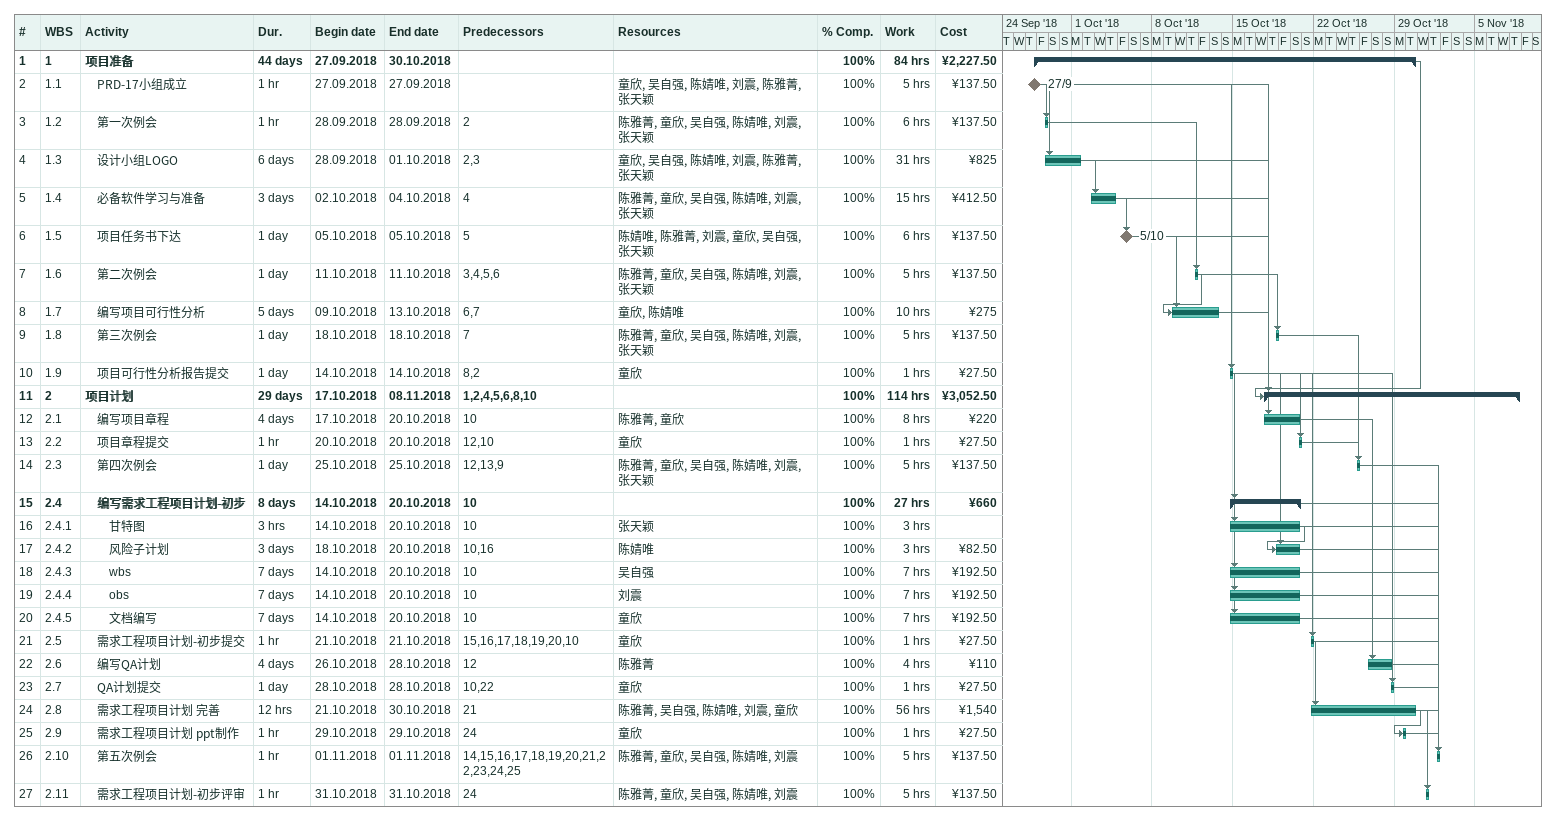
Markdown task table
| ID | WBS | Task | Duration | Start | Finish | Predecessors | Resources | % complete | Work (h) | Cost (¥) |
|---|---|---|---|---|---|---|---|---|---|---|
| 1 | 1 | **项目准备** | 44d | 2018-09-27 | 2018-10-30 |  |  | 100 | 84 | 2227.50 |
| 2 | 1.1 | PRD-17小组成立 | 1h | 2018-09-27 | 2018-09-27 |  | 童欣, 吴自强, 陈婧唯, 刘震, 陈雅菁, 张天颖 | 100 | 5 | 137.50 |
| 3 | 1.2 | 第一次例会 | 1h | 2018-09-28 | 2018-09-28 | 2 | 陈雅菁, 童欣, 吴自强, 陈婧唯, 刘震, 张天颖 | 100 | 6 | 137.50 |
| 4 | 1.3 | 设计小组LOGO | 6d | 2018-09-28 | 2018-10-01 | 2, 3 | 童欣, 吴自强, 陈婧唯, 刘震, 陈雅菁, 张天颖 | 100 | 31 | 825 |
| 5 | 1.4 | 必备软件学习与准备 | 3d | 2018-10-02 | 2018-10-04 | 4 | 陈雅菁, 童欣, 吴自强, 陈婧唯, 刘震, 张天颖 | 100 | 15 | 412.50 |
| 6 | 1.5 | 项目任务书下达 | 1d | 2018-10-05 | 2018-10-05 | 5 | 陈婧唯, 陈雅菁, 刘震, 童欣, 吴自强, 张天颖 | 100 | 6 | 137.50 |
| 7 | 1.6 | 第二次例会 | 1d | 2018-10-11 | 2018-10-11 | 3, 4, 5, 6 | 陈雅菁, 童欣, 吴自强, 陈婧唯, 刘震, 张天颖 | 100 | 5 | 137.50 |
| 8 | 1.7 | 编写项目可行性分析 | 5d | 2018-10-09 | 2018-10-13 | 6, 7 | 童欣, 陈婧唯 | 100 | 10 | 275 |
| 9 | 1.8 | 第三次例会 | 1d | 2018-10-18 | 2018-10-18 | 7 | 陈雅菁, 童欣, 吴自强, 陈婧唯, 刘震, 张天颖 | 100 | 5 | 137.50 |
| 10 | 1.9 | 项目可行性分析报告提交 | 1d | 2018-10-14 | 2018-10-14 | 8, 2 | 童欣 | 100 | 1 | 27.50 |
| 11 | 2 | **项目计划** | 29d | 2018-10-17 | 2018-11-08 | 1, 2, 4, 5, 6, 8, 10 |  | 100 | 114 | 3052.50 |
| 12 | 2.1 | 编写项目章程 | 4d | 2018-10-17 | 2018-10-20 | 10 | 陈雅菁, 童欣 | 100 | 8 | 220 |
| 13 | 2.2 | 项目章程提交 | 1h | 2018-10-20 | 2018-10-20 | 12, 10 | 童欣 | 100 | 1 | 27.50 |
| 14 | 2.3 | 第四次例会 | 1d | 2018-10-25 | 2018-10-25 | 12, 13, 9 | 陈雅菁, 童欣, 吴自强, 陈婧唯, 刘震, 张天颖 | 100 | 5 | 137.50 |
| 15 | 2.4 | **编写需求工程项目计划-初步** | 8d | 2018-10-14 | 2018-10-20 | 10 |  | 100 | 27 | 660 |
| 16 | 2.4.1 | 甘特图 | 3h | 2018-10-14 | 2018-10-20 | 10 | 张天颖 | 100 | 3 |  |
| 17 | 2.4.2 | 风险子计划 | 3d | 2018-10-18 | 2018-10-20 | 10, 16 | 陈婧唯 | 100 | 3 | 82.50 |
| 18 | 2.4.3 | wbs | 7d | 2018-10-14 | 2018-10-20 | 10 | 吴自强 | 100 | 7 | 192.50 |
| 19 | 2.4.4 | obs | 7d | 2018-10-14 | 2018-10-20 | 10 | 刘震 | 100 | 7 | 192.50 |
| 20 | 2.4.5 | 文档编写 | 7d | 2018-10-14 | 2018-10-20 | 10 | 童欣 | 100 | 7 | 192.50 |
| 21 | 2.5 | 需求工程项目计划-初步提交 | 1h | 2018-10-21 | 2018-10-21 | 15, 16, 17, 18, 19, 20, 10 | 童欣 | 100 | 1 | 27.50 |
| 22 | 2.6 | 编写QA计划 | 4d | 2018-10-26 | 2018-10-28 | 12 | 陈雅菁 | 100 | 4 | 110 |
| 23 | 2.7 | QA计划提交 | 1d | 2018-10-28 | 2018-10-28 | 10, 22 | 童欣 | 100 | 1 | 27.50 |
| 24 | 2.8 | 需求工程项目计划 完善 | 12h | 2018-10-21 | 2018-10-30 | 21 | 陈雅菁, 吴自强, 陈婧唯, 刘震, 童欣 | 100 | 56 | 1540 |
| 25 | 2.9 | 需求工程项目计划 ppt制作 | 1h | 2018-10-29 | 2018-10-29 | 24 | 童欣 | 100 | 1 | 27.50 |
| 26 | 2.10 | 第五次例会 | 1h | 2018-11-01 | 2018-11-01 | 14, 15, 16, 17, 18, 19, 20, 21, 22, 23, 24, 25 | 陈雅菁, 童欣, 吴自强, 陈婧唯, 刘震 | 100 | 5 | 137.50 |
| 27 | 2.11 | 需求工程项目计划-初步评审 | 1h | 2018-10-31 | 2018-10-31 | 24 | 陈雅菁, 童欣, 吴自强, 陈婧唯, 刘震 | 100 | 5 | 137.50 |
